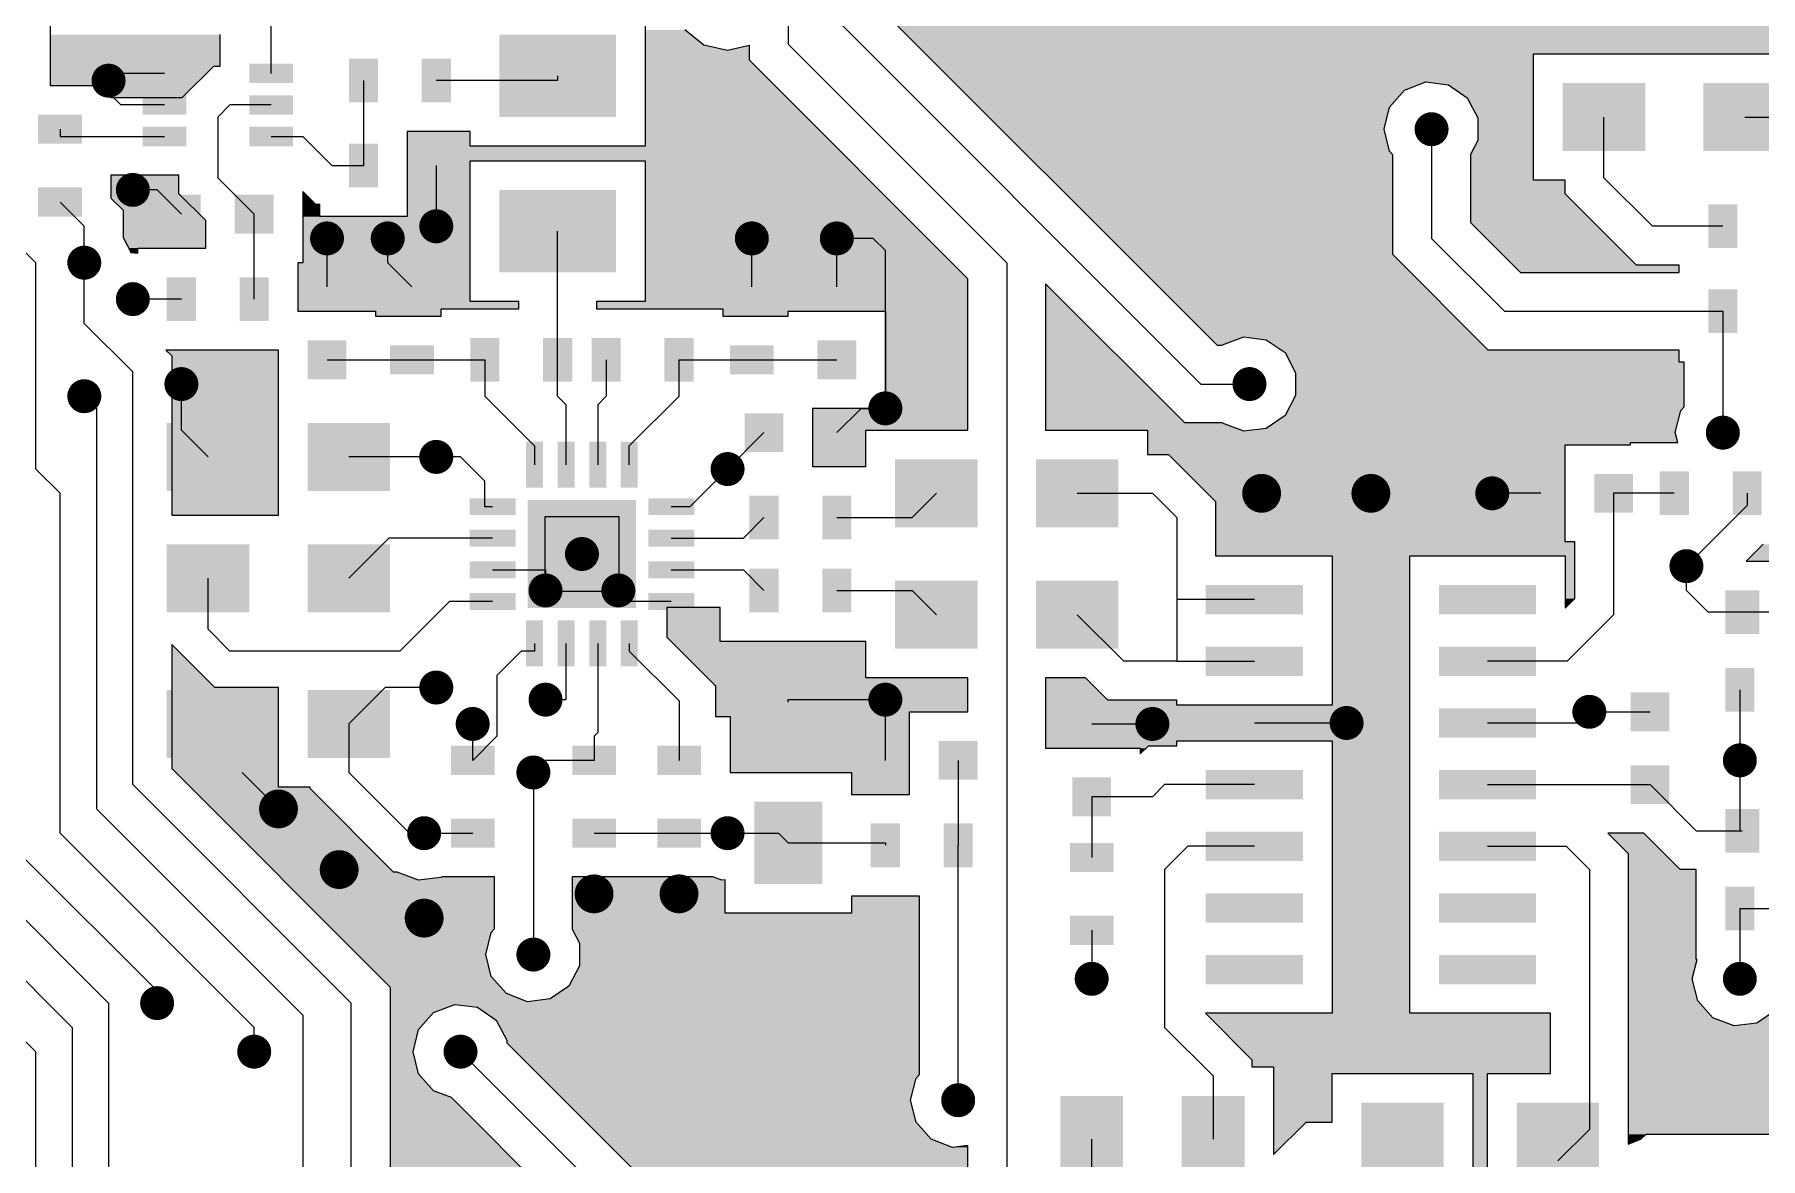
# Model space of a CAD drawing. Extents: x 295 to 953, y 10 to 290.
# Drawn here: x 631.7 to 690.3, y 156.4 to 194.6 of the extents above; entities that cross this region are included whole.
import ezdxf

# ---------------------------------------------------------------- set-up
doc = ezdxf.new("R2010")
doc.units = 0
doc.header["$LTSCALE"] = 5
doc.header["$MEASUREMENT"] = 0
doc.layers.get('0').update_dxf_attribs({"linetype": 'CONTINUOUS', "lineweight": 25})
doc.layers.add('16_COMP_GBR', color=1, linetype='CONTINUOUS')

msp = doc.modelspace()

# ---------------------------------------------------------------- linework, layer by layer
for points, const_width in [([(633.889, 193.075, 1), (634.466, 193.075, 1)], 0.577), ([(678.851, 191.425, 1), (679.429, 191.425, 1)], 0.577), ([(634.714, 189.363, 1), (635.291, 189.363, 1)], 0.577), ([(645.026, 188.125, 1), (645.604, 188.125, 1)], 0.577), ([(641.314, 187.713, 1), (641.891, 187.713, 1)], 0.577), ([(643.376, 187.713, 1), (643.954, 187.713, 1)], 0.577), ([(655.751, 187.713, 1), (656.329, 187.713, 1)], 0.577), ([(658.639, 187.713, 1), (659.216, 187.713, 1)], 0.577), ([(633.064, 186.888, 1), (633.641, 186.888, 1)], 0.577), ([(634.714, 185.65, 1), (635.291, 185.65, 1)], 0.577), ([(636.364, 182.763, 1), (636.941, 182.763, 1)], 0.577), ([(672.664, 182.763, 1), (673.241, 182.763, 1)], 0.577), ([(633.064, 182.35, 1), (633.641, 182.35, 1)], 0.577), ([(660.289, 181.938, 1), (660.866, 181.938, 1)], 0.577), ([(688.751, 181.112, 1), (689.329, 181.112, 1)], 0.577), ([(645.026, 180.288, 1), (645.604, 180.288, 1)], 0.577), ([(654.926, 179.875, 1), (655.504, 179.875, 1)], 0.577), ([(673.035, 179.05, 1), (673.695, 179.05, 1)], 0.66), ([(676.748, 179.05, 1), (677.408, 179.05, 1)], 0.66), ([(680.914, 179.05, 1), (681.491, 179.05, 1)], 0.577), ([(649.976, 176.988, 1), (650.554, 176.988, 1)], 0.577), ([(687.514, 176.575, 1), (688.091, 176.575, 1)], 0.577), ([(648.739, 175.75, 1), (649.316, 175.75, 1)], 0.577), ([(651.214, 175.75, 1), (651.791, 175.75, 1)], 0.577), ([(645.026, 172.45, 1), (645.604, 172.45, 1)], 0.577), ([(648.739, 172.038, 1), (649.316, 172.038, 1)], 0.577), ([(660.289, 172.038, 1), (660.866, 172.038, 1)], 0.577), ([(684.214, 171.625, 1), (684.791, 171.625, 1)], 0.577), ([(646.264, 171.213, 1), (646.841, 171.213, 1)], 0.577), ([(669.364, 171.213, 1), (669.941, 171.213, 1)], 0.577), ([(675.964, 171.246, 1), (676.541, 171.246, 1)], 0.577), ([(648.326, 169.563, 1), (648.904, 169.563, 1)], 0.577), ([(689.329, 169.975, 1), (689.906, 169.975, 1)], 0.577), ([(639.623, 168.325, 1), (640.283, 168.325, 1)], 0.66), ([(644.614, 167.5, 1), (645.191, 167.5, 1)], 0.577), ([(654.926, 167.5, 1), (655.504, 167.5, 1)], 0.577), ([(641.685, 166.263, 1), (642.345, 166.263, 1)], 0.66), ([(650.348, 165.438, 1), (651.008, 165.438, 1)], 0.66), ([(653.235, 165.438, 1), (653.895, 165.438, 1)], 0.66), ([(644.573, 164.613, 1), (645.233, 164.613, 1)], 0.66), ([(648.326, 163.375, 1), (648.904, 163.375, 1)], 0.577), ([(667.301, 162.55, 1), (667.879, 162.55, 1)], 0.577), ([(689.329, 162.55, 1), (689.906, 162.55, 1)], 0.577), ([(635.539, 161.725, 1), (636.116, 161.725, 1)], 0.577), ([(638.839, 160.075, 1), (639.416, 160.075, 1)], 0.577), ([(645.851, 160.075, 1), (646.429, 160.075, 1)], 0.577), ([(662.764, 158.425, 1), (663.341, 158.425, 1)], 0.577)]:
    msp.add_lwpolyline(points, format="xyb", close=True, dxfattribs=dict(const_width=const_width))
for points in [[(651.42, 194.643), (651.42, 191.838), (647.46, 194.643), (647.46, 191.838)], [(636.818, 193.653), (636.818, 192.993), (635.333, 193.653), (635.333, 192.993)], [(640.448, 193.653), (640.448, 192.993), (638.963, 193.653), (638.963, 192.993)], [(643.335, 193.818), (643.335, 192.333), (642.345, 193.818), (642.345, 192.333)], [(645.81, 193.818), (645.81, 192.333), (644.82, 193.818), (644.82, 192.333)], [(686.4, 192.993), (686.4, 190.683), (683.595, 192.993), (683.595, 190.683)], [(691.185, 192.993), (691.185, 190.683), (688.38, 192.993), (688.38, 190.683)], [(636.818, 192.58), (636.818, 191.92), (635.333, 192.58), (635.333, 191.92)], [(640.448, 192.58), (640.448, 191.92), (638.963, 192.58), (638.963, 191.92)], [(633.27, 191.92), (633.27, 190.93), (631.785, 191.92), (631.785, 190.93)], [(636.818, 191.508), (636.818, 190.848), (635.333, 191.508), (635.333, 190.848)], [(640.448, 191.508), (640.448, 190.848), (638.963, 191.508), (638.963, 190.848)], [(643.335, 190.93), (643.335, 189.445), (642.345, 190.93), (642.345, 189.445)], [(645.81, 190.93), (645.81, 189.445), (644.82, 190.93), (644.82, 189.445)], [(633.27, 189.445), (633.27, 188.455), (631.785, 189.445), (631.785, 188.455)], [(637.313, 189.198), (637.313, 187.878), (635.993, 189.198), (635.993, 187.878)], [(639.788, 189.198), (639.788, 187.878), (638.468, 189.198), (638.468, 187.878)], [(651.42, 189.363), (651.42, 186.558), (647.46, 189.363), (647.46, 186.558)], [(689.535, 188.868), (689.535, 187.383), (688.545, 188.868), (688.545, 187.383)], [(642.263, 186.723), (642.263, 185.403), (640.943, 186.723), (640.943, 185.403)], [(645.233, 186.558), (645.233, 185.568), (643.748, 186.558), (643.748, 185.568)], [(656.783, 186.558), (656.783, 185.568), (655.298, 186.558), (655.298, 185.568)], [(659.588, 186.723), (659.588, 185.403), (658.268, 186.723), (658.268, 185.403)], [(637.148, 186.393), (637.148, 184.908), (636.158, 186.393), (636.158, 184.908)], [(639.623, 186.393), (639.623, 184.908), (638.633, 186.393), (638.633, 184.908)], [(689.535, 185.98), (689.535, 184.495), (688.545, 185.98), (688.545, 184.495)], [(642.263, 184.248), (642.263, 182.928), (640.943, 184.248), (640.943, 182.928)], [(647.46, 184.33), (647.46, 182.845), (646.47, 184.33), (646.47, 182.845)], [(649.935, 184.33), (649.935, 182.845), (648.945, 184.33), (648.945, 182.845)], [(651.585, 184.33), (651.585, 182.845), (650.595, 184.33), (650.595, 182.845)], [(654.06, 184.33), (654.06, 182.845), (653.07, 184.33), (653.07, 182.845)], [(659.588, 184.248), (659.588, 182.928), (658.268, 184.248), (658.268, 182.928)], [(645.233, 184.083), (645.233, 183.093), (643.748, 184.083), (643.748, 183.093)], [(656.783, 184.083), (656.783, 183.093), (655.298, 184.083), (655.298, 183.093)], [(638.963, 181.442), (638.963, 179.133), (636.158, 181.442), (636.158, 179.133)], [(643.748, 181.442), (643.748, 179.133), (640.943, 181.442), (640.943, 179.133)], [(657.113, 181.773), (657.113, 180.453), (655.793, 181.773), (655.793, 180.453)], [(659.588, 181.773), (659.588, 180.453), (658.268, 181.773), (658.268, 180.453)], [(648.945, 180.807), (648.945, 179.24), (648.368, 180.807), (648.368, 179.24)], [(650.018, 180.807), (650.018, 179.24), (649.44, 180.807), (649.44, 179.24)], [(651.09, 180.807), (651.09, 179.24), (650.513, 180.807), (650.513, 179.24)], [(652.163, 180.807), (652.163, 179.24), (651.585, 180.807), (651.585, 179.24)], [(663.713, 180.205), (663.713, 177.895), (660.908, 180.205), (660.908, 177.895)], [(668.498, 180.205), (668.498, 177.895), (665.693, 180.205), (665.693, 177.895)], [(683.513, 179.71), (683.513, 178.39), (682.193, 179.71), (682.193, 178.39)], [(685.988, 179.71), (685.988, 178.39), (684.668, 179.71), (684.668, 178.39)], [(687.885, 179.793), (687.885, 178.308), (686.895, 179.793), (686.895, 178.308)], [(690.36, 179.793), (690.36, 178.308), (689.37, 179.793), (689.37, 178.308)], [(656.948, 178.968), (656.948, 177.483), (655.958, 178.968), (655.958, 177.483)], [(659.423, 178.968), (659.423, 177.483), (658.433, 178.968), (658.433, 177.483)], [(648.013, 178.885), (648.013, 178.308), (646.445, 178.885), (646.445, 178.308)], [(652.105, 178.827), (652.105, 175.148), (648.425, 178.827), (648.425, 175.148)], [(654.085, 178.885), (654.085, 178.308), (652.517, 178.885), (652.517, 178.308)], [(648.013, 177.813), (648.013, 177.235), (646.445, 177.813), (646.445, 177.235)], [(654.085, 177.813), (654.085, 177.235), (652.517, 177.813), (652.517, 177.235)], [(638.963, 177.318), (638.963, 175.008), (636.158, 177.318), (636.158, 175.008)], [(643.748, 177.318), (643.748, 175.008), (640.943, 177.318), (640.943, 175.008)], [(648.013, 176.74), (648.013, 176.163), (646.445, 176.74), (646.445, 176.163)], [(654.085, 176.74), (654.085, 176.163), (652.517, 176.74), (652.517, 176.163)], [(656.948, 176.493), (656.948, 175.008), (655.958, 176.493), (655.958, 175.008)], [(659.423, 176.493), (659.423, 175.008), (658.433, 176.493), (658.433, 175.008)], [(663.713, 176.08), (663.713, 173.77), (660.908, 176.08), (660.908, 173.77)], [(668.498, 176.08), (668.498, 173.77), (665.693, 176.08), (665.693, 173.77)], [(648.013, 175.668), (648.013, 175.09), (646.445, 175.668), (646.445, 175.09)], [(654.085, 175.668), (654.085, 175.09), (652.517, 175.668), (652.517, 175.09)], [(674.768, 175.932), (674.768, 174.942), (671.468, 175.932), (671.468, 174.942)], [(682.688, 175.932), (682.688, 174.942), (679.388, 175.932), (679.388, 174.942)], [(690.278, 175.75), (690.278, 174.265), (689.123, 175.75), (689.123, 174.265)], [(648.945, 174.735), (648.945, 173.168), (648.368, 174.735), (648.368, 173.168)], [(650.018, 174.735), (650.018, 173.168), (649.44, 174.735), (649.44, 173.168)], [(651.09, 174.735), (651.09, 173.168), (650.513, 174.735), (650.513, 173.168)], [(652.163, 174.735), (652.163, 173.168), (651.585, 174.735), (651.585, 173.168)], [(674.768, 173.836), (674.768, 172.846), (671.468, 173.836), (671.468, 172.846)], [(682.688, 173.836), (682.688, 172.846), (679.388, 173.836), (679.388, 172.846)], [(658.433, 173.358), (658.433, 170.553), (656.123, 173.358), (656.123, 170.553)], [(690.113, 173.11), (690.113, 171.625), (689.123, 173.11), (689.123, 171.625)], [(638.963, 172.368), (638.963, 170.058), (636.158, 172.368), (636.158, 170.058)], [(643.748, 172.368), (643.748, 170.058), (640.943, 172.368), (640.943, 170.058)], [(668.25, 171.873), (668.25, 170.553), (666.93, 171.873), (666.93, 170.553)], [(687.225, 172.285), (687.225, 170.965), (685.905, 172.285), (685.905, 170.965)], [(674.768, 171.741), (674.768, 170.751), (671.468, 171.741), (671.468, 170.751)], [(682.688, 171.741), (682.688, 170.751), (679.388, 171.741), (679.388, 170.751)], [(647.295, 170.47), (647.295, 169.48), (645.81, 170.47), (645.81, 169.48)], [(651.42, 170.47), (651.42, 169.48), (649.935, 170.47), (649.935, 169.48)], [(654.308, 170.47), (654.308, 169.48), (652.823, 170.47), (652.823, 169.48)], [(661.238, 170.635), (661.238, 169.315), (659.918, 170.635), (659.918, 169.315)], [(663.713, 170.635), (663.713, 169.315), (662.393, 170.635), (662.393, 169.315)], [(674.768, 169.645), (674.768, 168.655), (671.468, 169.645), (671.468, 168.655)], [(682.688, 169.645), (682.688, 168.655), (679.388, 169.645), (679.388, 168.655)], [(687.225, 169.81), (687.225, 168.49), (685.905, 169.81), (685.905, 168.49)], [(668.25, 169.398), (668.25, 168.078), (666.93, 169.398), (666.93, 168.078)], [(658.433, 168.573), (658.433, 165.768), (656.123, 168.573), (656.123, 165.768)], [(647.295, 167.995), (647.295, 167.005), (645.81, 167.995), (645.81, 167.005)], [(651.42, 167.995), (651.42, 167.005), (649.935, 167.995), (649.935, 167.005)], [(654.308, 167.995), (654.308, 167.005), (652.823, 167.995), (652.823, 167.005)], [(661.073, 167.83), (661.073, 166.345), (660.083, 167.83), (660.083, 166.345)], [(663.548, 167.83), (663.548, 166.345), (662.558, 167.83), (662.558, 166.345)], [(690.278, 168.325), (690.278, 166.84), (689.123, 168.325), (689.123, 166.84)], [(674.768, 167.55), (674.768, 166.56), (671.468, 167.55), (671.468, 166.56)], [(682.688, 167.55), (682.688, 166.56), (679.388, 167.55), (679.388, 166.56)], [(668.333, 167.17), (668.333, 166.18), (666.848, 167.17), (666.848, 166.18)], [(674.768, 165.454), (674.768, 164.464), (671.468, 165.454), (671.468, 164.464)], [(682.688, 165.454), (682.688, 164.464), (679.388, 165.454), (679.388, 164.464)], [(690.113, 165.685), (690.113, 164.2), (689.123, 165.685), (689.123, 164.2)], [(668.333, 164.695), (668.333, 163.705), (666.848, 164.695), (666.848, 163.705)], [(674.768, 163.359), (674.768, 162.369), (671.468, 163.359), (671.468, 162.369)], [(682.688, 163.359), (682.688, 162.369), (679.388, 163.359), (679.388, 162.369)], [(668.659, 158.572), (668.659, 155.638), (666.521, 158.572), (666.521, 155.638)], [(672.784, 158.572), (672.784, 155.638), (670.646, 158.572), (670.646, 155.638)], [(679.553, 158.343), (679.553, 154.383), (676.748, 158.343), (676.748, 154.383)], [(684.833, 158.343), (684.833, 154.383), (682.028, 158.343), (682.028, 154.383)]]:
    msp.add_solid(points)
at = {"layer": '16_COMP_GBR', "color": 7}
for p, q in [((657.278, 200.913), (657.278, 194.313)), ((659.835, 196.096), (671.849, 184.083)), ((632.198, 195.829), (632.198, 192.91)), ((639.705, 193.323), (639.705, 195.715)), ((652.41, 195.633), (652.41, 190.848)), ((671.303, 182.763), (658.515, 195.55)), ((654.407, 194.284), (653.76, 194.801)), ((637.973, 193.57), (637.973, 194.643)), ((655.215, 194.101), (654.407, 194.284)), ((655.958, 194.27), (655.215, 194.101)), ((655.958, 193.766), (655.958, 194.27)), ((664.703, 186.888), (657.278, 194.313)), ((636.684, 192.498), (637.756, 193.57)), ((637.756, 193.57), (637.973, 193.57)), ((663.383, 186.341), (655.958, 193.766)), ((682.605, 193.983), (692.175, 193.983)), ((682.605, 189.693), (682.605, 193.983)), ((634.178, 193.075), (634.425, 193.323)), ((634.178, 192.663), (634.178, 193.075)), ((636.075, 193.323), (634.425, 193.323)), ((642.84, 193.075), (642.84, 190.188)), ((649.44, 193.075), (645.315, 193.075)), ((649.44, 193.24), (649.44, 193.075)), ((678.223, 192.753), (678.945, 193.029)), ((678.945, 193.029), (679.713, 192.935)), ((632.198, 192.91), (634.26, 192.91)), ((634.178, 192.663), (634.59, 192.25)), ((634.26, 192.91), (634.26, 192.498)), ((634.26, 192.498), (636.621, 192.498)), ((636.621, 192.498), (636.623, 192.498)), ((636.623, 192.498), (636.684, 192.498)), ((677.711, 192.176), (678.223, 192.753)), ((679.713, 192.935), (680.349, 192.496)), ((680.349, 192.496), (680.708, 191.811)), ((636.075, 192.25), (634.59, 192.25)), ((637.89, 191.838), (638.303, 192.25)), ((637.89, 191.838), (637.89, 189.775)), ((639.705, 192.25), (638.303, 192.25)), ((677.525, 191.425), (677.711, 192.176)), ((680.708, 191.811), (680.708, 191.039)), ((684.998, 189.775), (684.998, 191.838)), ((689.783, 191.838), (691.928, 191.838)), ((632.528, 191.425), (632.528, 191.178)), ((644.325, 191.343), (644.325, 188.455)), ((646.47, 191.343), (644.325, 191.343)), ((646.47, 190.848), (646.47, 191.343)), ((677.711, 190.674), (677.525, 191.425)), ((679.14, 191.425), (679.14, 187.713)), ((632.528, 191.178), (636.075, 191.178)), ((639.705, 191.178), (640.778, 191.178)), ((641.768, 190.188), (640.778, 191.178)), ((652.41, 190.848), (646.47, 190.848)), ((677.82, 190.55), (677.711, 190.674)), ((680.708, 191.039), (680.46, 190.567)), ((641.768, 190.188), (642.84, 190.188)), ((645.315, 190.188), (645.315, 188.125)), ((646.47, 190.353), (652.41, 190.353)), ((646.47, 185.568), (646.47, 190.353)), ((652.41, 190.353), (652.41, 185.568)), ((677.82, 187.166), (677.82, 190.55)), ((680.46, 190.567), (680.46, 188.259)), ((634.26, 189.858), (634.26, 189.085)), ((636.57, 189.858), (634.26, 189.858)), ((636.57, 189.229), (636.57, 189.858)), ((639.128, 188.538), (637.89, 189.775)), ((683.678, 189.693), (682.605, 189.693)), ((683.678, 189.229), (683.678, 189.693)), ((684.998, 189.775), (686.648, 188.125)), ((632.528, 188.95), (633.353, 188.125)), ((634.26, 189.085), (634.673, 188.671)), ((635.828, 189.363), (635.003, 189.363)), ((636.653, 188.538), (635.828, 189.363)), ((637.478, 188.321), (636.57, 189.229)), ((640.778, 189.311), (640.778, 186.888)), ((641.221, 188.868), (640.778, 189.311)), ((686.101, 186.805), (683.678, 189.229)), ((634.673, 188.671), (634.673, 187.746)), ((637.478, 187.383), (637.478, 188.321)), ((639.128, 185.65), (639.128, 188.538)), ((641.355, 188.868), (641.221, 188.868)), ((641.355, 188.455), (641.355, 188.868)), ((644.325, 188.455), (641.355, 188.455)), ((630.878, 187.713), (631.703, 186.888)), ((633.353, 186.888), (633.353, 188.125)), ((634.673, 187.746), (634.92, 187.274)), ((641.603, 186.063), (641.603, 187.713)), ((643.665, 186.888), (643.665, 187.713)), ((649.44, 183.588), (649.44, 187.96)), ((656.04, 186.063), (656.04, 187.713)), ((660.165, 187.713), (658.928, 187.713)), ((658.928, 186.063), (658.928, 187.713)), ((660.165, 187.713), (660.578, 187.3)), ((681.615, 185.238), (679.14, 187.713)), ((680.46, 188.259), (682.161, 186.558)), ((689.04, 188.125), (686.648, 188.125)), ((634.92, 187.274), (634.92, 187.239)), ((634.92, 187.239), (635.168, 187.209)), ((635.168, 187.383), (637.478, 187.383)), ((635.168, 187.209), (635.168, 187.383)), ((660.578, 181.938), (660.578, 187.3)), ((681.069, 183.918), (677.82, 187.166)), ((631.703, 179.875), (631.703, 186.888)), ((633.353, 184.825), (633.353, 186.888)), ((640.613, 186.888), (640.613, 185.238)), ((640.778, 186.888), (640.613, 186.888)), ((644.49, 186.063), (643.665, 186.888)), ((664.703, 186.888), (664.703, 151.825)), ((682.161, 186.558), (687.555, 186.558)), ((687.555, 186.805), (686.101, 186.805)), ((687.555, 186.558), (687.555, 186.805)), ((663.383, 181.195), (663.383, 186.341)), ((666.023, 186.175), (666.023, 181.195)), ((670.756, 181.442), (666.023, 186.175)), ((636.653, 185.65), (635.003, 185.65)), ((648.12, 185.568), (646.47, 185.568)), ((648.12, 185.32), (648.12, 185.568)), ((650.76, 185.568), (650.76, 185.32)), ((652.41, 185.568), (650.76, 185.568)), ((633.353, 184.825), (635.003, 183.175)), ((640.613, 185.238), (643.253, 185.238)), ((643.253, 185.238), (643.253, 185.073)), ((643.253, 185.073), (645.48, 185.073)), ((645.48, 185.32), (648.12, 185.32)), ((645.48, 185.073), (645.48, 185.32)), ((650.76, 185.32), (655.05, 185.32)), ((655.05, 185.32), (655.05, 185.073)), ((655.05, 185.073), (657.278, 185.073)), ((657.278, 185.238), (660.578, 185.238)), ((657.278, 185.073), (657.278, 185.238)), ((660.578, 185.238), (660.578, 181.938)), ((681.615, 185.238), (689.04, 185.238)), ((689.04, 185.238), (689.04, 181.112)), ((672.035, 184.091), (672.758, 184.366)), ((672.758, 184.366), (673.525, 184.272)), ((673.525, 184.272), (674.162, 183.833)), ((639.953, 183.918), (636.128, 183.918)), ((636.128, 183.918), (636.323, 183.721)), ((636.323, 183.721), (636.323, 178.308)), ((639.953, 178.308), (639.953, 183.918)), ((671.849, 184.083), (672.027, 184.083)), ((672.027, 184.083), (672.035, 184.091)), ((674.162, 183.833), (674.52, 183.149)), ((687.555, 183.918), (681.069, 183.918)), ((687.555, 183.505), (687.555, 183.918)), ((635.003, 169.15), (635.003, 183.175)), ((641.603, 183.588), (644.49, 183.588)), ((644.49, 183.588), (646.965, 183.588)), ((646.965, 183.588), (646.965, 182.35)), ((649.44, 182.35), (649.44, 183.588)), ((651.09, 183.588), (651.09, 182.35)), ((653.565, 182.35), (653.565, 183.588)), ((653.565, 183.588), (656.04, 183.588)), ((656.04, 183.588), (658.928, 183.588)), ((674.52, 183.149), (674.52, 182.376)), ((687.72, 183.505), (687.555, 183.505)), ((687.72, 181.987), (687.72, 183.505)), ((636.653, 181.195), (636.653, 182.763)), ((671.303, 182.763), (672.953, 182.763)), ((633.353, 182.35), (633.765, 181.938)), ((633.765, 181.938), (633.765, 168.325)), ((648.656, 180.659), (646.965, 182.35)), ((649.44, 182.35), (649.729, 182.061)), ((649.729, 180.024), (649.729, 182.061)), ((650.801, 182.061), (651.09, 182.35)), ((650.801, 182.061), (650.801, 180.024)), ((653.565, 182.35), (651.874, 180.659)), ((658.103, 181.938), (658.103, 179.958)), ((660.578, 181.938), (658.103, 181.938)), ((658.928, 181.112), (659.753, 181.938)), ((659.753, 181.938), (660.578, 181.938)), ((674.52, 182.376), (674.162, 181.692)), ((687.425, 181.112), (687.611, 181.863)), ((687.611, 181.863), (687.72, 181.987)), ((672.027, 181.442), (670.756, 181.442)), ((672.035, 181.434), (672.027, 181.442)), ((672.758, 181.16), (672.035, 181.434)), ((673.525, 181.253), (672.758, 181.16)), ((674.162, 181.692), (673.525, 181.253)), ((637.56, 180.288), (636.653, 181.195)), ((656.453, 181.112), (655.215, 179.875)), ((659.918, 181.195), (663.383, 181.195)), ((659.918, 179.958), (659.918, 181.195)), ((666.023, 181.195), (669.488, 181.195)), ((669.488, 181.195), (669.488, 180.37)), ((683.678, 180.7), (685.905, 180.7)), ((683.678, 177.4), (683.678, 180.7)), ((685.905, 180.783), (687.507, 180.783)), ((685.905, 180.7), (685.905, 180.783)), ((687.507, 180.783), (687.425, 181.112)), ((645.315, 180.288), (642.345, 180.288)), ((646.14, 180.288), (645.315, 180.288)), ((646.14, 180.288), (646.965, 179.463)), ((648.656, 180.659), (648.656, 180.024)), ((651.874, 180.024), (651.874, 180.659)), ((669.488, 180.37), (670.199, 180.37)), ((670.199, 180.37), (671.798, 178.771)), ((631.703, 179.875), (632.528, 179.05)), ((655.215, 179.875), (653.936, 178.596)), ((658.103, 179.958), (659.918, 179.958)), ((632.528, 167.5), (632.528, 179.05)), ((646.965, 178.596), (646.965, 179.463)), ((662.31, 179.05), (661.485, 178.225)), ((667.095, 179.05), (669.653, 179.05)), ((670.478, 178.225), (669.653, 179.05)), ((682.853, 179.05), (681.203, 179.05)), ((687.39, 179.05), (685.328, 179.05)), ((685.328, 179.05), (685.328, 174.925)), ((689.865, 179.05), (689.865, 178.638)), ((647.229, 178.596), (646.965, 178.596)), ((653.936, 178.596), (653.301, 178.596)), ((671.798, 178.771), (671.798, 176.922)), ((687.803, 176.575), (689.865, 178.638)), ((636.323, 178.308), (639.953, 178.308)), ((649.003, 178.25), (649.003, 175.725)), ((651.527, 178.25), (649.003, 178.25)), ((651.527, 175.725), (651.527, 178.25)), ((656.453, 178.225), (655.751, 177.524)), ((658.928, 178.225), (661.485, 178.225)), ((670.478, 178.225), (670.478, 175.437)), ((642.345, 176.163), (643.706, 177.524)), ((647.229, 177.524), (643.706, 177.524)), ((653.301, 177.524), (655.751, 177.524)), ((684.008, 177.4), (683.678, 177.4)), ((684.008, 175.471), (684.008, 177.4)), ((690.413, 177.318), (689.835, 176.74)), ((671.798, 176.922), (675.758, 176.922)), ((675.758, 176.922), (675.758, 171.856)), ((678.398, 176.922), (683.678, 176.922)), ((678.398, 161.379), (678.398, 176.922)), ((683.678, 176.922), (683.678, 175.143)), ((687.803, 175.75), (687.803, 176.575)), ((689.835, 176.74), (693.248, 176.74)), ((637.56, 174.43), (637.56, 176.163)), ((647.229, 176.451), (649.028, 176.451)), ((649.028, 176.451), (649.028, 175.75)), ((653.301, 176.451), (655.751, 176.451)), ((656.453, 175.75), (655.751, 176.451)), ((649.003, 175.725), (651.527, 175.725)), ((651.503, 175.379), (651.503, 175.75)), ((658.928, 175.75), (661.485, 175.75)), ((662.31, 174.925), (661.485, 175.75)), ((673.118, 175.437), (670.478, 175.437)), ((670.478, 175.437), (670.478, 173.341)), ((683.678, 175.143), (684.008, 175.471)), ((687.803, 175.75), (688.545, 175.008)), ((644.078, 173.688), (645.769, 175.379)), ((647.229, 175.379), (645.769, 175.379)), ((653.301, 175.379), (651.503, 175.379)), ((653.153, 175.173), (653.153, 174.159)), ((654.968, 175.173), (653.153, 175.173)), ((654.968, 174.018), (654.968, 175.173)), ((667.095, 174.925), (668.679, 173.341)), ((683.744, 173.341), (685.328, 174.925)), ((689.7, 175.008), (688.545, 175.008)), ((691.763, 175.008), (689.7, 175.008)), ((637.56, 174.43), (638.303, 173.688)), ((636.323, 173.917), (636.323, 169.696)), ((637.789, 172.45), (636.323, 173.917)), ((644.078, 173.688), (638.303, 173.688)), ((647.378, 172.863), (648.203, 173.688)), ((648.656, 173.688), (648.203, 173.688)), ((648.656, 173.952), (648.656, 173.688)), ((649.729, 172.038), (649.729, 173.952)), ((650.801, 173.952), (650.801, 170.924)), ((651.874, 173.952), (651.874, 173.688)), ((653.565, 171.996), (651.874, 173.688)), ((653.153, 174.159), (654.803, 172.509)), ((659.918, 174.018), (654.968, 174.018)), ((659.918, 172.78), (659.918, 174.018)), ((670.478, 173.341), (668.679, 173.341)), ((670.478, 173.341), (673.118, 173.341)), ((683.744, 173.341), (681.038, 173.341)), ((647.378, 172.863), (647.378, 170.8)), ((654.803, 172.509), (654.803, 171.46)), ((663.383, 172.78), (659.918, 172.78)), ((663.383, 171.625), (663.383, 172.78)), ((666.023, 172.78), (666.023, 170.388)), ((667.374, 172.78), (666.023, 172.78)), ((668.133, 172.021), (667.374, 172.78)), ((639.953, 172.45), (637.789, 172.45)), ((639.953, 169.068), (639.953, 172.45)), ((642.345, 171.213), (643.583, 172.45)), ((645.315, 172.45), (643.583, 172.45)), ((649.028, 172.038), (649.729, 172.038)), ((653.565, 171.996), (653.565, 170.388)), ((657.278, 172.038), (660.578, 172.038)), ((657.278, 171.955), (657.278, 172.038)), ((660.578, 169.975), (660.578, 172.038)), ((670.478, 172.021), (668.133, 172.021)), ((670.478, 171.856), (670.478, 172.021)), ((689.618, 172.368), (689.618, 169.975)), ((654.803, 171.46), (655.298, 171.46)), ((655.298, 171.46), (655.298, 169.563)), ((661.403, 171.625), (663.383, 171.625)), ((661.403, 168.82), (661.403, 171.625)), ((675.758, 171.856), (670.478, 171.856)), ((684.503, 171.625), (684.123, 171.246)), ((684.503, 171.625), (686.565, 171.625)), ((642.345, 171.213), (642.345, 169.563)), ((646.553, 169.975), (646.553, 171.213)), ((646.553, 169.975), (647.378, 170.8)), ((650.678, 170.8), (650.801, 170.924)), ((650.678, 170.8), (650.678, 169.975)), ((667.59, 171.213), (669.653, 171.213)), ((673.118, 171.246), (676.253, 171.246)), ((681.038, 171.246), (684.123, 171.246)), ((653.565, 170.388), (653.565, 169.975)), ((666.023, 170.388), (669.24, 170.388)), ((669.24, 170.193), (669.519, 170.47)), ((669.24, 170.388), (669.24, 170.193)), ((669.519, 170.47), (670.478, 170.47)), ((670.478, 170.635), (675.758, 170.635)), ((670.478, 170.47), (670.478, 170.635)), ((675.758, 170.635), (675.758, 161.379)), ((636.323, 169.696), (643.748, 162.271)), ((638.715, 169.563), (639.953, 168.325)), ((644.408, 167.5), (642.345, 169.563)), ((648.615, 169.563), (649.028, 169.975)), ((648.615, 169.563), (648.615, 163.375)), ((650.678, 169.975), (649.028, 169.975)), ((655.298, 169.563), (659.423, 169.563)), ((659.423, 169.563), (659.423, 168.82)), ((663.053, 169.975), (663.053, 167.088)), ((689.618, 169.975), (689.618, 167.583)), ((635.003, 169.15), (642.428, 161.725)), ((641.025, 169.068), (639.953, 169.068)), ((641.025, 169.016), (641.025, 169.068)), ((643.861, 166.18), (641.025, 169.016)), ((669.653, 168.738), (670.065, 169.15)), ((673.118, 169.15), (670.065, 169.15)), ((681.038, 169.15), (686.565, 169.15)), ((686.565, 169.15), (688.133, 167.583)), ((659.423, 168.82), (661.403, 168.82)), ((669.653, 168.738), (667.59, 168.738)), ((667.59, 168.738), (667.59, 166.675)), ((640.778, 161.313), (633.765, 168.325)), ((632.528, 167.5), (639.128, 160.9)), ((644.408, 167.5), (644.903, 167.5)), ((644.903, 167.5), (646.553, 167.5)), ((650.678, 167.5), (653.565, 167.5)), ((653.565, 167.5), (655.215, 167.5)), ((655.215, 167.5), (656.948, 167.5)), ((657.278, 167.17), (656.948, 167.5)), ((686.349, 167.5), (685.133, 167.5)), ((685.133, 167.5), (685.823, 166.809)), ((687.586, 166.263), (686.349, 167.5)), ((688.133, 167.583), (689.7, 167.583)), ((689.618, 167.583), (689.7, 167.583)), ((635.828, 162.138), (631.29, 166.675)), ((657.278, 167.17), (660.578, 167.17)), ((660.578, 167.17), (660.578, 167.088)), ((663.053, 158.425), (663.053, 167.088)), ((670.065, 166.263), (670.857, 167.055)), ((673.118, 167.055), (670.857, 167.055)), ((681.038, 167.055), (683.711, 167.055)), ((684.503, 166.263), (683.711, 167.055)), ((685.823, 166.809), (685.823, 156.933)), ((643.977, 166.18), (643.861, 166.18)), ((643.985, 166.172), (643.977, 166.18)), ((644.708, 165.898), (643.985, 166.172)), ((645.511, 166.015), (645.475, 165.99)), ((647.295, 166.015), (645.511, 166.015)), ((647.295, 164.249), (647.295, 166.015)), ((649.935, 166.015), (649.935, 164.233)), ((654.71, 166.015), (649.935, 166.015)), ((655.02, 165.898), (654.71, 166.015)), ((670.065, 166.263), (670.065, 160.9)), ((684.503, 166.263), (684.503, 157.435)), ((688.133, 166.263), (687.586, 166.263)), ((688.133, 163.21), (688.133, 166.263)), ((634.178, 161.725), (630.053, 165.85)), ((645.475, 165.99), (644.708, 165.898)), ((655.133, 165.911), (655.02, 165.898)), ((655.133, 164.778), (655.133, 165.911)), ((632.94, 160.9), (628.815, 165.025)), ((659.423, 165.355), (659.423, 164.778)), ((661.733, 165.355), (659.423, 165.355)), ((661.733, 159.299), (661.733, 165.355)), ((689.618, 164.943), (691.763, 164.943)), ((689.618, 164.943), (689.618, 162.55)), ((647.186, 164.126), (647.295, 164.249)), ((659.423, 164.778), (655.133, 164.778)), ((627.578, 164.2), (631.703, 160.075)), ((647, 163.375), (647.186, 164.126)), ((649.935, 164.233), (650.183, 163.761)), ((650.183, 163.761), (650.183, 162.989)), ((667.59, 164.2), (667.59, 162.55)), ((647.186, 162.624), (647, 163.375)), ((688.002, 162.55), (688.166, 163.21)), ((688.166, 163.21), (688.133, 163.21)), ((647.698, 162.047), (647.186, 162.624)), ((650.183, 162.989), (649.825, 162.304)), ((688.189, 161.799), (688.002, 162.55)), ((635.828, 162.138), (635.828, 161.725)), ((643.748, 162.271), (643.748, 124.734)), ((648.42, 161.773), (647.698, 162.047)), ((649.825, 162.304), (649.188, 161.865)), ((634.178, 161.725), (634.178, 150.588)), ((640.778, 161.313), (640.778, 153.475)), ((642.428, 124.188), (642.428, 161.725)), ((644.711, 160.826), (645.223, 161.403)), ((645.223, 161.403), (645.945, 161.679)), ((645.945, 161.679), (646.713, 161.585)), ((646.713, 161.585), (647.349, 161.146)), ((649.188, 161.865), (648.42, 161.773)), ((671.454, 161.379), (673.035, 159.796)), ((675.758, 161.379), (671.454, 161.379)), ((683.183, 161.379), (678.398, 161.379)), ((683.183, 159.333), (683.183, 161.379)), ((688.7, 161.222), (688.189, 161.799)), ((690.827, 161.479), (690.19, 161.04)), ((632.94, 160.9), (632.94, 149.763)), ((639.128, 160.075), (639.128, 160.9)), ((644.525, 160.075), (644.711, 160.826)), ((647.349, 161.146), (647.708, 160.461)), ((671.715, 159.25), (670.065, 160.9)), ((689.423, 160.948), (688.7, 161.222)), ((690.19, 161.04), (689.423, 160.948)), ((647.708, 160.461), (647.708, 160.374)), ((647.708, 160.374), (652.41, 155.671)), ((631.703, 148.113), (631.703, 160.075)), ((644.711, 159.324), (644.525, 160.075)), ((646.14, 160.075), (651.09, 155.125)), ((673.035, 159.796), (673.035, 159.562)), ((673.035, 159.562), (673.774, 159.562)), ((673.774, 159.562), (673.774, 156.575)), ((645.223, 158.747), (644.711, 159.324)), ((661.437, 158.425), (661.624, 159.176)), ((661.624, 159.176), (661.733, 159.299)), ((671.715, 159.25), (671.715, 157.105)), ((675.758, 159.333), (680.543, 159.333)), ((675.758, 157.682), (675.758, 159.333)), ((680.543, 159.333), (680.543, 153.393)), ((681.038, 159.333), (683.183, 159.333)), ((681.038, 153.393), (681.038, 159.333)), ((645.833, 158.514), (645.223, 158.747)), ((649.77, 154.579), (645.833, 158.514)), ((661.624, 157.674), (661.437, 158.425)), ((662.135, 157.097), (661.624, 157.674)), ((673.774, 156.575), (674.881, 157.682)), ((674.881, 157.682), (675.758, 157.682)), ((683.43, 156.363), (684.503, 157.435)), ((686.258, 157.098), (686.431, 157.27)), ((686.431, 157.27), (728.97, 157.27)), ((662.858, 156.823), (662.135, 157.097)), ((663.383, 156.886), (662.858, 156.823)), ((663.383, 152.7), (663.383, 156.886)), ((667.59, 154.383), (667.59, 157.105)), ((685.823, 156.933), (686.258, 157.098))]:
    msp.add_line(p, q, dxfattribs=at)
for points in [[(652.41, 194.284), (652.41, 194.801), (654.407, 194.284), (653.76, 194.801)], [(661.485, 194.446), (660.794, 195.137), (692.67, 194.446), (692.67, 195.137)], [(632.198, 194.642), (632.198, 194.643), (637.973, 194.642), (638.385, 194.643)], [(632.198, 193.57), (632.198, 194.642), (637.973, 193.57), (637.973, 194.642)], [(652.41, 194.101), (652.41, 194.284), (655.215, 194.101), (654.407, 194.284)], [(655.215, 194.101), (655.958, 194.27), (655.958, 194.101), (655.958, 194.27)], [(661.949, 193.983), (661.485, 194.446), (692.205, 193.983), (692.67, 194.446)], [(632.198, 192.91), (632.198, 193.57), (637.096, 192.91), (637.756, 193.57)], [(632.198, 193.57), (632.198, 193.57), (637.756, 193.57), (637.973, 193.57)], [(652.41, 193.766), (652.41, 194.101), (655.958, 193.766), (655.958, 194.101)], [(652.41, 190.848), (652.41, 193.766), (658.876, 190.848), (655.958, 193.766)], [(661.949, 193.982), (661.949, 193.983), (682.605, 193.982), (692.175, 193.983)], [(662.902, 193.029), (661.949, 193.982), (682.605, 193.029), (682.605, 193.982)], [(663.178, 192.753), (662.902, 193.029), (678.223, 192.753), (678.945, 193.029)], [(679.713, 192.935), (678.945, 193.029), (682.605, 192.935), (682.605, 193.029)], [(634.26, 192.498), (634.26, 192.91), (636.684, 192.498), (637.096, 192.91)], [(663.755, 192.176), (663.178, 192.753), (677.711, 192.176), (678.223, 192.753)], [(680.349, 192.496), (679.713, 192.935), (682.605, 192.496), (682.605, 192.935)], [(680.708, 191.811), (680.349, 192.496), (682.605, 191.811), (682.605, 192.496)], [(664.506, 191.425), (663.755, 192.176), (677.525, 191.425), (677.711, 192.176)], [(680.708, 191.039), (680.708, 191.811), (682.605, 191.039), (682.605, 191.811)], [(644.325, 191.342), (644.325, 191.343), (646.47, 191.342), (644.325, 191.343)], [(644.325, 190.848), (644.325, 191.342), (646.47, 190.848), (646.47, 191.342)], [(665.257, 190.674), (664.506, 191.425), (677.711, 190.674), (677.525, 191.425)], [(644.325, 190.353), (644.325, 190.848), (659.371, 190.353), (658.876, 190.848)], [(665.381, 190.55), (665.257, 190.674), (677.82, 190.55), (677.711, 190.674)], [(680.46, 190.567), (680.708, 191.039), (682.605, 190.567), (682.605, 191.039)], [(644.325, 190.352), (644.325, 190.353), (646.47, 190.352), (652.41, 190.353)], [(644.325, 188.455), (644.325, 190.352), (646.47, 188.455), (646.47, 190.352)], [(652.41, 186.341), (652.41, 190.353), (663.383, 186.341), (659.371, 190.353)], [(668.765, 187.166), (665.381, 190.55), (677.82, 187.166), (677.82, 190.55)], [(680.46, 189.693), (680.46, 190.567), (682.605, 189.693), (682.605, 190.567)], [(634.26, 189.857), (634.26, 189.858), (636.57, 189.857), (634.26, 189.858)], [(634.26, 189.229), (634.26, 189.857), (636.57, 189.229), (636.57, 189.857)], [(680.46, 189.692), (680.46, 189.693), (683.678, 189.692), (682.605, 189.693)], [(680.46, 189.229), (680.46, 189.692), (683.678, 189.229), (683.678, 189.692)], [(634.26, 189.085), (634.26, 189.229), (636.714, 189.085), (636.57, 189.229)], [(634.673, 188.671), (634.26, 189.085), (637.128, 188.671), (636.714, 189.085)], [(640.778, 188.868), (640.778, 189.311), (641.221, 188.868), (640.778, 189.311)], [(680.46, 188.259), (680.46, 189.229), (684.648, 188.259), (683.678, 189.229)], [(634.673, 188.321), (634.673, 188.671), (637.478, 188.321), (637.128, 188.671)], [(634.673, 187.746), (634.673, 188.321), (637.478, 187.746), (637.478, 188.321)], [(640.778, 188.867), (640.778, 188.868), (641.355, 188.867), (641.221, 188.868)], [(640.778, 188.455), (640.778, 188.867), (641.355, 188.455), (641.355, 188.867)], [(640.778, 186.888), (640.778, 188.455), (646.47, 186.888), (646.47, 188.455)], [(634.863, 187.383), (634.673, 187.746), (637.478, 187.383), (637.478, 187.746)], [(681.914, 186.805), (680.46, 188.259), (686.101, 186.805), (684.648, 188.259)], [(634.863, 187.382), (634.863, 187.383), (635.168, 187.382), (637.478, 187.383)], [(634.92, 187.274), (634.863, 187.382), (635.168, 187.274), (635.168, 187.382)], [(634.92, 187.239), (634.92, 187.274), (635.168, 187.239), (635.168, 187.274)], [(635.168, 187.209), (634.92, 187.239), (635.168, 187.209), (635.168, 187.239)], [(671.565, 184.366), (668.765, 187.166), (680.62, 184.366), (677.82, 187.166)], [(640.613, 185.568), (640.613, 186.888), (646.47, 185.568), (646.47, 186.888)], [(682.161, 186.558), (681.914, 186.805), (687.555, 186.558), (687.555, 186.805)], [(681.914, 186.805), (681.914, 186.805), (687.555, 186.805), (686.101, 186.805)], [(652.41, 185.568), (652.41, 186.341), (663.383, 185.568), (663.383, 186.341)], [(666.023, 181.442), (666.023, 186.175), (670.756, 181.442), (666.023, 186.175)], [(640.613, 185.567), (640.613, 185.568), (648.12, 185.567), (646.47, 185.568)], [(640.613, 185.32), (640.613, 185.567), (648.12, 185.32), (648.12, 185.567)], [(650.76, 185.32), (650.76, 185.568), (663.383, 185.32), (663.383, 185.568)], [(640.613, 185.238), (640.613, 185.32), (645.48, 185.238), (645.48, 185.32)], [(640.613, 185.32), (640.613, 185.32), (645.48, 185.32), (648.12, 185.32)], [(643.253, 185.073), (643.253, 185.238), (645.48, 185.073), (645.48, 185.238)], [(655.05, 185.238), (655.05, 185.32), (663.383, 185.238), (663.383, 185.32)], [(655.05, 185.237), (655.05, 185.238), (657.278, 185.237), (660.578, 185.238)], [(655.05, 185.073), (655.05, 185.237), (657.278, 185.073), (657.278, 185.237)], [(660.578, 181.938), (660.578, 185.238), (663.383, 181.938), (663.383, 185.238)], [(671.84, 184.091), (671.565, 184.366), (672.035, 184.091), (672.758, 184.366)], [(673.525, 184.272), (672.758, 184.366), (680.714, 184.272), (680.62, 184.366)], [(674.04, 183.918), (673.525, 184.272), (681.069, 183.918), (680.714, 184.272)], [(636.323, 183.721), (636.128, 183.917), (639.953, 183.721), (639.953, 183.917)], [(636.323, 178.308), (636.323, 183.721), (639.953, 178.308), (639.953, 183.721)], [(671.849, 184.083), (671.84, 184.091), (672.027, 184.083), (672.035, 184.091)], [(674.04, 183.917), (674.04, 183.918), (687.555, 183.917), (681.069, 183.918)], [(674.162, 183.833), (674.04, 183.917), (687.555, 183.833), (687.555, 183.917)], [(674.334, 183.505), (674.162, 183.833), (687.555, 183.505), (687.555, 183.833)], [(674.52, 183.149), (674.334, 183.505), (687.72, 183.149), (687.72, 183.505)], [(674.334, 183.505), (674.334, 183.505), (687.72, 183.505), (687.555, 183.505)], [(674.52, 182.376), (674.52, 183.149), (687.72, 182.376), (687.72, 183.149)], [(658.103, 181.195), (658.103, 181.938), (663.383, 181.195), (663.383, 181.938)], [(674.162, 181.692), (674.252, 181.863), (687.569, 181.692), (687.611, 181.863)], [(674.252, 181.863), (674.316, 181.987), (687.611, 181.863), (687.72, 181.987)], [(674.316, 181.987), (674.52, 182.376), (687.72, 181.987), (687.72, 182.376)], [(666.023, 181.442), (666.023, 181.442), (672.027, 181.442), (670.756, 181.442)], [(666.023, 181.434), (666.023, 181.442), (672.035, 181.434), (672.027, 181.442)], [(666.023, 181.195), (666.023, 181.434), (672.666, 181.195), (672.035, 181.434)], [(672.758, 181.16), (673.525, 181.253), (687.437, 181.16), (687.46, 181.253)], [(673.525, 181.253), (674.162, 181.692), (687.46, 181.253), (687.569, 181.692)], [(658.103, 179.958), (658.103, 181.195), (659.918, 179.958), (659.918, 181.195)], [(658.103, 181.195), (658.103, 181.195), (659.918, 181.195), (663.383, 181.195)], [(669.488, 181.16), (669.488, 181.195), (672.758, 181.16), (672.666, 181.195)], [(669.488, 181.112), (669.488, 181.16), (687.425, 181.112), (687.437, 181.16)], [(669.488, 180.783), (669.488, 181.112), (687.507, 180.783), (687.425, 181.112)], [(669.488, 180.782), (669.488, 180.783), (685.905, 180.782), (687.507, 180.783)], [(669.488, 180.7), (669.488, 180.782), (685.905, 180.7), (685.905, 180.782)], [(669.488, 180.37), (669.488, 180.7), (683.678, 180.37), (683.678, 180.7)], [(669.488, 180.7), (669.488, 180.7), (683.678, 180.7), (685.905, 180.7)], [(671.798, 178.771), (670.199, 180.37), (683.678, 178.771), (683.678, 180.37)], [(671.798, 177.4), (671.798, 178.771), (683.678, 177.4), (683.678, 178.771)], [(649.003, 175.725), (649.003, 178.25), (651.527, 175.725), (651.527, 178.25)], [(649.003, 178.25), (649.003, 178.25), (651.527, 178.25), (649.003, 178.25)], [(671.798, 176.922), (671.798, 177.4), (684.008, 176.922), (684.008, 177.4)], [(671.798, 177.4), (671.798, 177.4), (684.008, 177.4), (683.678, 177.4)], [(689.835, 176.74), (690.413, 177.318), (694.32, 176.74), (694.32, 177.318)], [(675.758, 176.921), (675.758, 176.922), (678.398, 176.921), (683.678, 176.922)], [(675.758, 171.856), (675.758, 176.921), (678.398, 171.856), (678.398, 176.921)], [(683.678, 175.471), (683.678, 176.922), (684.008, 175.471), (684.008, 176.922)], [(683.678, 175.143), (683.678, 175.471), (683.678, 175.143), (684.008, 175.471)], [(653.153, 175.172), (653.153, 175.173), (654.968, 175.172), (653.153, 175.173)], [(653.153, 174.159), (653.153, 175.172), (654.968, 174.159), (654.968, 175.172)], [(636.323, 172.45), (636.323, 173.917), (637.789, 172.45), (636.323, 173.917)], [(653.294, 174.018), (653.153, 174.159), (654.968, 174.018), (654.968, 174.159)], [(653.294, 174.017), (653.294, 174.018), (659.918, 174.017), (654.968, 174.018)], [(654.532, 172.78), (653.294, 174.017), (659.918, 172.78), (659.918, 174.017)], [(654.803, 172.509), (654.532, 172.78), (663.383, 172.509), (663.383, 172.78)], [(654.532, 172.78), (654.532, 172.78), (663.383, 172.78), (659.918, 172.78)], [(654.803, 171.625), (654.803, 172.509), (663.383, 171.625), (663.383, 172.509)], [(666.023, 172.021), (666.023, 172.78), (668.133, 172.021), (667.374, 172.78)], [(666.023, 172.78), (666.023, 172.78), (667.374, 172.78), (666.023, 172.78)], [(636.323, 169.696), (636.323, 172.45), (639.953, 169.696), (639.953, 172.45)], [(636.323, 172.45), (636.323, 172.45), (639.953, 172.45), (637.789, 172.45)], [(666.023, 171.856), (666.023, 172.021), (670.478, 171.856), (670.478, 172.021)], [(666.023, 172.021), (666.023, 172.021), (670.478, 172.021), (668.133, 172.021)], [(654.803, 171.46), (654.803, 171.625), (661.403, 171.46), (661.403, 171.625)], [(654.803, 171.625), (654.803, 171.625), (661.403, 171.625), (663.383, 171.625)], [(655.298, 169.563), (655.298, 171.46), (661.403, 169.563), (661.403, 171.46)], [(666.023, 170.635), (666.023, 171.856), (678.398, 170.635), (678.398, 171.856)], [(666.023, 170.47), (666.023, 170.635), (670.478, 170.47), (670.478, 170.635)], [(666.023, 170.635), (666.023, 170.635), (670.478, 170.635), (675.758, 170.635)], [(666.023, 170.388), (666.023, 170.47), (669.436, 170.388), (669.519, 170.47)], [(666.023, 170.47), (666.023, 170.47), (669.519, 170.47), (670.478, 170.47)], [(669.24, 170.193), (669.24, 170.388), (669.24, 170.193), (669.436, 170.388)], [(675.758, 161.379), (675.758, 170.635), (678.398, 161.379), (678.398, 170.635)], [(636.951, 169.068), (636.323, 169.696), (639.953, 169.068), (639.953, 169.696)], [(659.423, 168.82), (659.423, 169.563), (661.403, 168.82), (661.403, 169.563)], [(636.951, 169.067), (636.951, 169.068), (641.025, 169.067), (639.953, 169.068)], [(637.002, 169.016), (636.951, 169.067), (641.025, 169.016), (641.025, 169.067)], [(639.839, 166.18), (637.002, 169.016), (643.861, 166.18), (641.025, 169.016)], [(685.823, 166.809), (685.133, 167.5), (687.04, 166.809), (686.349, 167.5)], [(685.823, 166.263), (685.823, 166.809), (687.586, 166.263), (687.04, 166.809)], [(639.847, 166.172), (639.839, 166.18), (643.985, 166.172), (643.977, 166.18)], [(639.839, 166.18), (639.839, 166.18), (643.977, 166.18), (643.861, 166.18)], [(640.121, 165.898), (639.847, 166.172), (644.708, 165.898), (643.985, 166.172)], [(645.475, 165.99), (645.511, 166.015), (647.295, 165.99), (647.295, 166.015)], [(645.511, 166.015), (645.511, 166.015), (647.295, 166.015), (645.511, 166.015)], [(649.935, 165.898), (649.935, 166.015), (655.02, 165.898), (654.71, 166.015)], [(649.935, 166.015), (649.935, 166.015), (654.71, 166.015), (649.935, 166.015)], [(685.823, 166.262), (685.823, 166.263), (688.133, 166.262), (687.586, 166.263)], [(685.823, 163.21), (685.823, 166.262), (688.133, 163.21), (688.133, 166.262)], [(641.769, 164.249), (640.121, 165.898), (647.295, 164.249), (647.295, 165.898)], [(644.708, 165.898), (645.475, 165.99), (647.295, 165.898), (647.295, 165.99)], [(649.935, 164.778), (649.935, 165.898), (655.133, 164.778), (655.133, 165.898)], [(655.02, 165.898), (655.133, 165.911), (655.133, 165.898), (655.133, 165.911)], [(659.423, 164.778), (659.423, 165.355), (661.733, 164.778), (661.733, 165.355)], [(659.423, 165.355), (659.423, 165.355), (661.733, 165.355), (659.423, 165.355)], [(641.893, 164.126), (641.769, 164.249), (647.186, 164.126), (647.295, 164.249)], [(649.935, 164.233), (649.935, 164.778), (661.733, 164.233), (661.733, 164.778)], [(642.644, 163.375), (641.893, 164.126), (647, 163.375), (647.186, 164.126)], [(650.183, 163.761), (649.935, 164.233), (661.733, 163.761), (661.733, 164.233)], [(650.183, 162.989), (650.183, 163.761), (661.733, 162.989), (661.733, 163.761)], [(643.394, 162.624), (642.644, 163.375), (647.186, 162.624), (647, 163.375)], [(685.823, 162.55), (685.823, 163.21), (688.002, 162.55), (688.166, 163.21)], [(685.823, 163.21), (685.823, 163.21), (688.166, 163.21), (688.133, 163.21)], [(643.748, 162.271), (643.394, 162.624), (647.499, 162.271), (647.186, 162.624)], [(649.825, 162.304), (650.183, 162.989), (661.733, 162.304), (661.733, 162.989)], [(685.823, 161.799), (685.823, 162.55), (688.189, 161.799), (688.002, 162.55)], [(643.748, 162.047), (643.748, 162.271), (647.698, 162.047), (647.499, 162.271)], [(643.748, 161.773), (643.748, 162.047), (648.42, 161.773), (647.698, 162.047)], [(649.188, 161.865), (649.825, 162.304), (661.733, 161.865), (661.733, 162.304)], [(643.748, 161.679), (643.748, 161.773), (661.733, 161.679), (661.733, 161.773)], [(643.748, 161.403), (643.748, 161.679), (645.223, 161.403), (645.945, 161.679)], [(643.748, 160.826), (643.748, 161.403), (644.711, 160.826), (645.223, 161.403)], [(646.713, 161.585), (645.945, 161.679), (661.733, 161.585), (661.733, 161.679)], [(647.349, 161.146), (646.713, 161.585), (661.733, 161.146), (661.733, 161.585)], [(648.42, 161.773), (649.188, 161.865), (661.733, 161.773), (661.733, 161.865)], [(671.454, 161.378), (671.454, 161.379), (683.183, 161.378), (678.398, 161.379)], [(673.035, 159.796), (671.454, 161.378), (683.183, 159.796), (683.183, 161.378)], [(685.823, 161.222), (685.823, 161.799), (688.7, 161.222), (688.189, 161.799)], [(690.19, 161.04), (690.827, 161.479), (694.32, 161.04), (694.32, 161.479)], [(643.748, 160.075), (643.748, 160.826), (644.525, 160.075), (644.711, 160.826)], [(647.708, 160.461), (647.349, 161.146), (661.733, 160.461), (661.733, 161.146)], [(685.823, 160.948), (685.823, 161.222), (689.423, 160.948), (688.7, 161.222)], [(685.823, 159.168), (685.823, 160.948), (694.32, 159.168), (694.32, 160.948)], [(689.423, 160.948), (690.19, 161.04), (694.32, 160.948), (694.32, 161.04)], [(647.708, 160.374), (647.708, 160.461), (661.733, 160.374), (661.733, 160.461)], [(648.782, 159.299), (647.708, 160.374), (661.733, 159.299), (661.733, 160.374)], [(643.748, 159.324), (643.748, 160.075), (644.711, 159.324), (644.525, 160.075)], [(673.035, 159.562), (673.035, 159.796), (683.183, 159.562), (683.183, 159.796)], [(673.774, 159.333), (673.774, 159.562), (683.183, 159.333), (683.183, 159.562)], [(643.748, 158.747), (643.748, 159.324), (645.223, 158.747), (644.711, 159.324)], [(648.905, 159.176), (648.782, 159.299), (661.624, 159.176), (661.733, 159.299)], [(649.656, 158.425), (648.905, 159.176), (661.437, 158.425), (661.624, 159.176)], [(673.774, 159.332), (673.774, 159.333), (675.758, 159.332), (680.543, 159.333)], [(673.774, 157.682), (673.774, 159.332), (675.758, 157.682), (675.758, 159.332)], [(680.543, 159.332), (680.543, 159.333), (681.038, 159.332), (683.183, 159.333)], [(680.543, 153.393), (680.543, 159.332), (681.038, 153.393), (681.038, 159.332)], [(685.823, 158.918), (685.823, 159.168), (708.172, 158.918), (707.297, 159.168)], [(643.748, 158.514), (643.748, 158.747), (645.833, 158.514), (645.223, 158.747)], [(643.748, 154.579), (643.748, 158.514), (649.77, 154.579), (645.833, 158.514)], [(650.407, 157.674), (649.656, 158.425), (661.624, 157.674), (661.437, 158.425)], [(685.823, 157.27), (685.823, 158.918), (728.97, 157.27), (728.97, 158.918)], [(650.984, 157.097), (650.407, 157.674), (662.135, 157.097), (661.624, 157.674)], [(673.774, 157.682), (673.774, 157.682), (674.881, 157.682), (675.758, 157.682)], [(673.774, 156.575), (673.774, 157.682), (673.774, 156.575), (674.881, 157.682)], [(685.823, 157.098), (685.823, 157.27), (686.258, 157.098), (686.431, 157.27)], [(685.823, 157.27), (685.823, 157.27), (686.431, 157.27), (728.97, 157.27)], [(651.258, 156.823), (650.984, 157.097), (662.858, 156.823), (662.135, 157.097)], [(652.41, 155.671), (651.258, 156.823), (663.383, 155.671), (663.383, 156.823)], [(662.858, 156.823), (663.383, 156.886), (663.383, 156.823), (663.383, 156.886)], [(685.823, 156.933), (685.823, 157.098), (685.823, 156.933), (686.258, 157.098)]]:
    msp.add_solid(points, dxfattribs=at)

doc.saveas('drawing.dxf')
